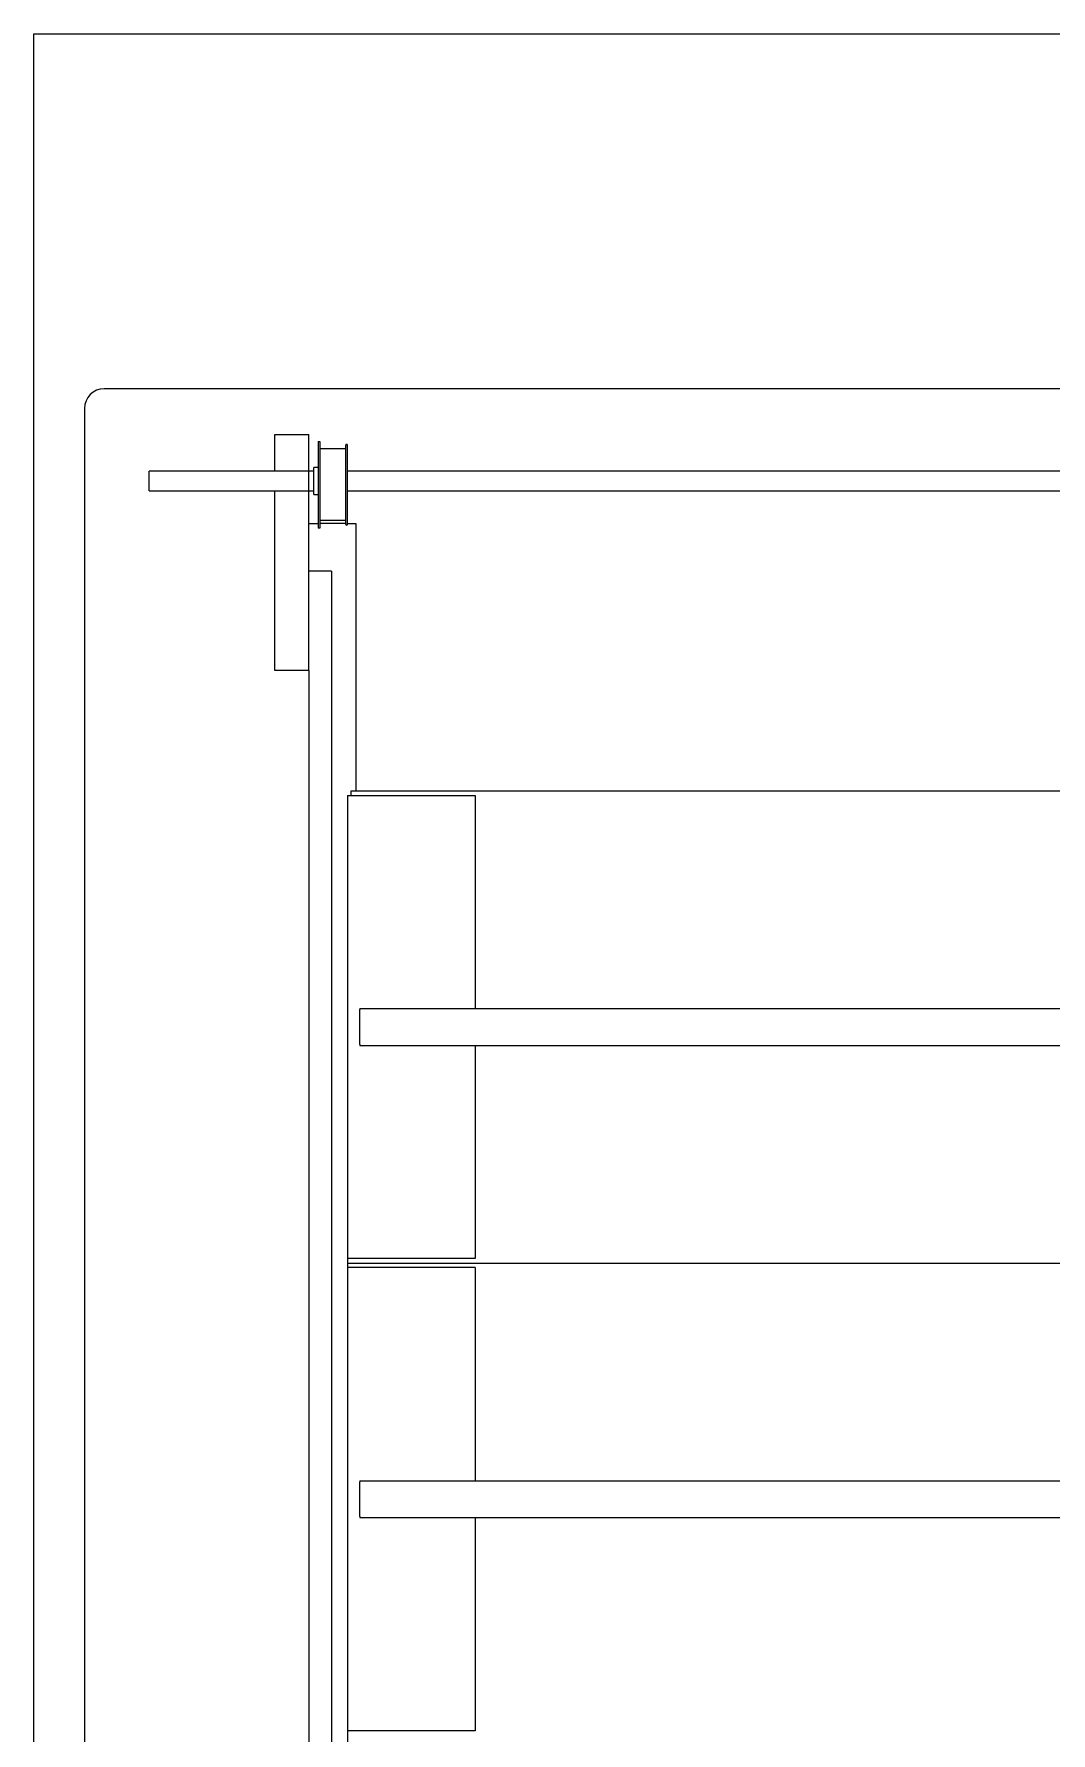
# Model space of a CAD drawing. Header units: inches. Extents: x 0.8 to 28.5, y 2.9 to 20.2.
# Drawn here: x 1.39 to 6.56, y 11.51 to 20.15 of the extents above; entities that cross this region are included whole.
import ezdxf

# ---------------------------------------------------------------- set-up
doc = ezdxf.new("R2010")
doc.units = ezdxf.units.IN
doc.header["$MEASUREMENT"] = 0
doc.layers.add('SLD-0', color=1, linetype='Continuous', lineweight=15)

msp = doc.modelspace()

# ---------------------------------------------------------------- linework, layer by layer
at = {"color": 7, "linetype": 'Continuous', "lineweight": 15}
for p, q in [((1.3931, 20.1487), (12.5928, 20.1487)), ((1.3931, 4.2634), (1.3931, 20.1487)), ((2.6175, 17.9256), (2.6175, 18.1134)), ((2.6175, 18.1134), (2.7895, 18.1134)), ((2.7895, 16.9134), (2.7895, 18.1134)), ((1.9775, 17.8261), (1.9775, 17.9256)), ((2.8155, 17.8074), (2.8155, 17.9444)), ((2.6175, 16.9134), (2.6175, 17.8261)), ((3.0275, 17.6605), (3.0275, 16.301)), ((2.905, 17.4182), (2.905, 16.9854)), ((2.905, 16.9854), (2.905, 15.4603)), ((2.7895, 16.9134), (2.6175, 16.9134)), ((2.7895, 16.9134), (2.7895, 4.2634)), ((2.9851, 16.2785), (3.0011, 16.2785)), ((3.0011, 16.2785), (3.6161, 16.2785)), ((3.0051, 16.2958), (3.0051, 16.301)), ((3.0051, 16.301), (12.4994, 16.301)), ((3.0051, 16.2785), (3.0051, 16.2958)), ((3.6161, 16.2785), (3.6187, 16.2785)), ((3.6187, 16.2785), (3.6351, 16.2785)), ((3.6351, 16.2785), (3.6351, 15.1947)), ((2.905, 15.4603), (2.905, 15.0603)), ((3.0494, 15.1947), (3.0494, 15.1894)), ((3.0494, 15.1947), (22.3494, 15.1947)), ((3.0494, 15.1885), (3.0494, 15.1894)), ((3.0494, 15.1827), (3.0494, 15.1885)), ((3.0494, 15.1437), (3.0494, 15.1827)), ((3.0494, 15.1377), (3.0494, 15.1437)), ((3.0494, 15.1262), (3.0494, 15.1377)), ((3.0494, 15.0757), (3.0494, 15.1262)), ((2.905, 15.0603), (2.905, 4.2634)), ((3.0494, 15.0642), (3.0494, 15.0757)), ((3.0494, 15.0582), (3.0494, 15.0642)), ((3.0494, 15.0193), (3.0494, 15.0582)), ((3.0494, 15.0135), (3.0494, 15.0193)), ((3.0494, 15.0126), (3.0494, 15.0135)), ((3.0494, 15.0126), (3.0494, 15.0072)), ((3.0494, 15.0072), (22.3494, 15.0072)), ((3.6351, 15.0072), (3.6351, 13.9235)), ((2.9851, 13.901), (22.4251, 13.901)), ((2.9851, 13.901), (22.4251, 13.901)), ((3.6351, 13.8785), (3.6351, 12.7947)), ((3.0494, 12.7947), (22.3494, 12.7947)), ((3.0494, 12.7947), (3.0494, 12.7894)), ((3.0494, 12.7885), (3.0494, 12.7894)), ((3.0494, 12.7827), (3.0494, 12.7885)), ((3.0494, 12.7437), (3.0494, 12.7827)), ((3.0494, 12.7377), (3.0494, 12.7437)), ((3.0494, 12.7262), (3.0494, 12.7377)), ((3.0494, 12.6757), (3.0494, 12.7262)), ((3.0494, 12.6642), (3.0494, 12.6757)), ((3.0494, 12.6582), (3.0494, 12.6642)), ((3.0494, 12.6193), (3.0494, 12.6582)), ((3.0494, 12.6135), (3.0494, 12.6193)), ((3.0494, 12.6126), (3.0494, 12.6135)), ((3.0494, 12.6126), (3.0494, 12.6072)), ((3.0494, 12.6072), (22.3494, 12.6072)), ((3.6351, 12.6072), (3.6351, 11.5235)), ((3.6351, 11.5235), (2.9851, 11.5235))]:
    msp.add_line(p, q, dxfattribs=at)
for p, q in [((2.8377, 18.0778), (2.8377, 17.6364)), ((2.8457, 18.0778), (2.8457, 17.6364)), ((2.9771, 17.6551), (2.9771, 18.0591)), ((2.9851, 17.6551), (2.9851, 18.0591)), ((2.977, 18.0399), (2.8457, 18.0399)), ((2.7895, 17.6605), (2.8377, 17.6605)), ((2.9772, 17.6754), (2.8457, 17.6754)), ((2.9772, 17.6605), (2.8457, 17.6605)), ((2.985, 17.6605), (3.0275, 17.6605)), ((2.905, 17.4182), (2.7895, 17.4182)), ((3.6351, 13.9235), (2.9851, 13.9235)), ((3.6351, 13.8785), (2.9851, 13.8785))]:
    msp.add_line(p, q)
for centre, start, end in [((2.9802, 18.0591), 90, 180), ((2.982, 18.0591), 0, 90), ((2.9802, 17.6551), 180, 270), ((2.982, 17.6551), 270, 0)]:
    msp.add_arc(centre, 0.0031, start, end, dxfattribs=at)
for points in [[(2.8377, 18.0778), (2.8457, 18.0778)], [(2.9802, 18.0622), (2.982, 18.0622)], [(2.8155, 17.9256), (1.9775, 17.9256)], [(2.8377, 17.9444), (2.8155, 17.9444)], [(7.5509, 17.9256), (2.9851, 17.9256)], [(1.9775, 17.8261), (2.8155, 17.8261)], [(2.8155, 17.8074), (2.8377, 17.8074)], [(2.9851, 17.8261), (7.5509, 17.8261)], [(2.8457, 17.6364), (2.8377, 17.6364)], [(2.982, 17.652), (2.9802, 17.652)], [(2.9851, 16.2785), (2.9851, 4.2634)]]:
    msp.add_open_spline(points, degree=1, dxfattribs=at)
at = {"layer": 'SLD-0'}
for p, q in [((11.9791, 18.3454), (1.7495, 18.3454)), ((1.6495, 18.2454), (1.6495, 4.9362))]:
    msp.add_line(p, q, dxfattribs=at)
msp.add_arc((1.7495, 18.2454), 0.1, 90, 180, dxfattribs=at)

doc.saveas('drawing.dxf')
